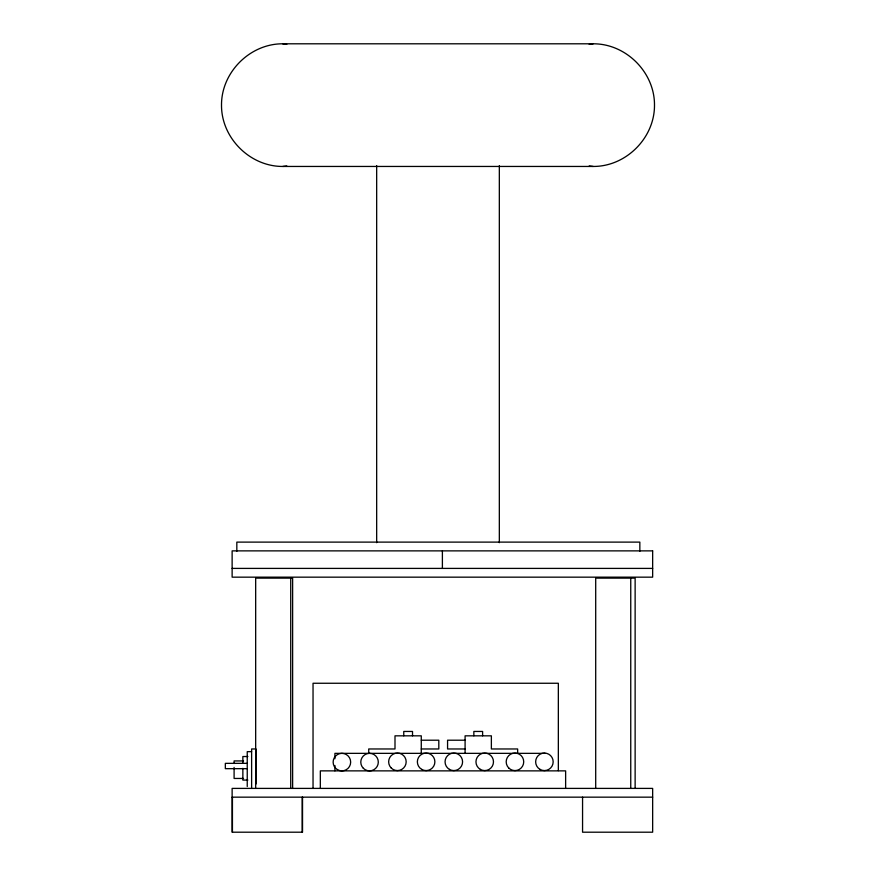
<?xml version="1.0" encoding="UTF-8"?>
<svg xmlns="http://www.w3.org/2000/svg" width="876" height="876" viewBox="0 0 876 876"><rect width="100%" height="100%" fill="white"/><g stroke="black" fill="none" stroke-linecap="round" stroke-linejoin="round"><path stroke-width="1.31" d="M282.839 43.8C250.01 43.592 221.299 72.303 221.508 105.131C221.299 137.948 250.01 166.659 282.839 166.451L593.162 166.451C625.99 166.659 654.7 137.948 654.492 105.131C654.7 72.303 625.99 43.592 593.162 43.8L282.839 43.8L286.802 44.326M589.198 44.326L593.162 43.8M282.839 166.451L286.802 165.936M232.129 568.404L652.653 568.404M421.279 740.209L438.81 740.209L438.81 748.969L421.279 748.969M465.09 740.209L447.57 740.209L447.57 748.969L465.09 748.969M251.62 751.652L247.24 751.652L247.24 786.528M545.179 753.349L334.917 753.349L334.917 758.747M247.864 756.525L242.86 756.525L242.86 763.073M243.539 760.937L234.1 760.937L234.1 763.5M247.24 763.346L225.34 763.346L225.34 768.668L247.24 768.668M243.539 778.457L234.1 778.457L234.1 767.431M247.864 780.089L242.86 780.089L242.86 768.307M232.129 797.16L652.653 797.16M589.198 165.936L593.162 166.451M639.841 551.311L639.841 542.113L236.827 542.113L236.827 551.311M635.133 788.4L635.133 578.127L595.702 578.127L595.702 788.4M630.753 578.127L630.753 788.4M582.562 797.16L582.562 832.2L652.653 832.2L652.653 788.4L232.129 788.4L232.129 832.2L302.527 832.2L302.527 797.16M565.633 788.4L565.633 770.869L320.331 770.869L320.331 788.4M558.34 770.65L558.34 683.258L313.039 683.258L313.039 788.4M517.65 753.349L517.65 748.969L491.37 748.969L491.37 735.829L465.09 735.829L465.09 753.349M499.331 165.63L499.331 542.682M482.61 735.829L482.61 731.449L473.85 731.449L473.85 735.829M442.391 550.873L442.391 568.404M421.279 753.349L421.279 735.829L394.999 735.829L394.999 748.969L368.719 748.969L368.719 753.349M412.519 735.829L412.519 731.449L403.759 731.449L403.759 735.829M376.669 165.63L376.669 542.682M334.917 765.482L334.917 770.869M302.209 797.16L302.209 832.2M292.628 788.4L292.628 578.127L255.672 578.127L255.672 788.4M290.722 578.127L290.722 788.4M256 784.009L256 748.969L251.62 748.969L251.62 788.4M232.436 797.16L232.436 832.2M652.653 550.873L232.129 550.873L232.129 577.164L652.653 577.164L652.653 550.873M337.512 769.697A8.76 8.76 0 0 0 350.663 762.109A8.76 8.76 0 0 0 337.512 754.521A8.76 8.76 0 0 0 337.512 769.697M363.354 768.307A8.76 8.76 0 0 0 378.005 764.376A8.76 8.76 0 0 0 367.274 753.645A8.76 8.76 0 0 0 363.354 768.307M391.222 768.011A8.76 8.76 0 0 0 405.873 764.08A8.76 8.76 0 0 0 395.142 753.349A8.76 8.76 0 0 0 391.222 768.011M421.739 769.402A8.76 8.76 0 0 0 434.879 761.813A8.76 8.76 0 0 0 421.739 754.225A8.76 8.76 0 0 0 421.739 769.402M449.443 769.402A8.76 8.76 0 0 0 462.583 761.813A8.76 8.76 0 0 0 449.443 754.225A8.76 8.76 0 0 0 449.443 769.402M480.344 769.402A8.76 8.76 0 0 0 493.484 761.813A8.76 8.76 0 0 0 480.344 754.225A8.76 8.76 0 0 0 480.344 769.402M508.759 768.011A8.76 8.76 0 0 0 523.421 764.08A8.76 8.76 0 0 0 512.69 753.349A8.76 8.76 0 0 0 508.759 768.011M540.032 769.402A8.76 8.76 0 0 0 553.172 761.813A8.76 8.76 0 0 0 540.032 754.225A8.76 8.76 0 0 0 540.032 769.402"/></g></svg>
